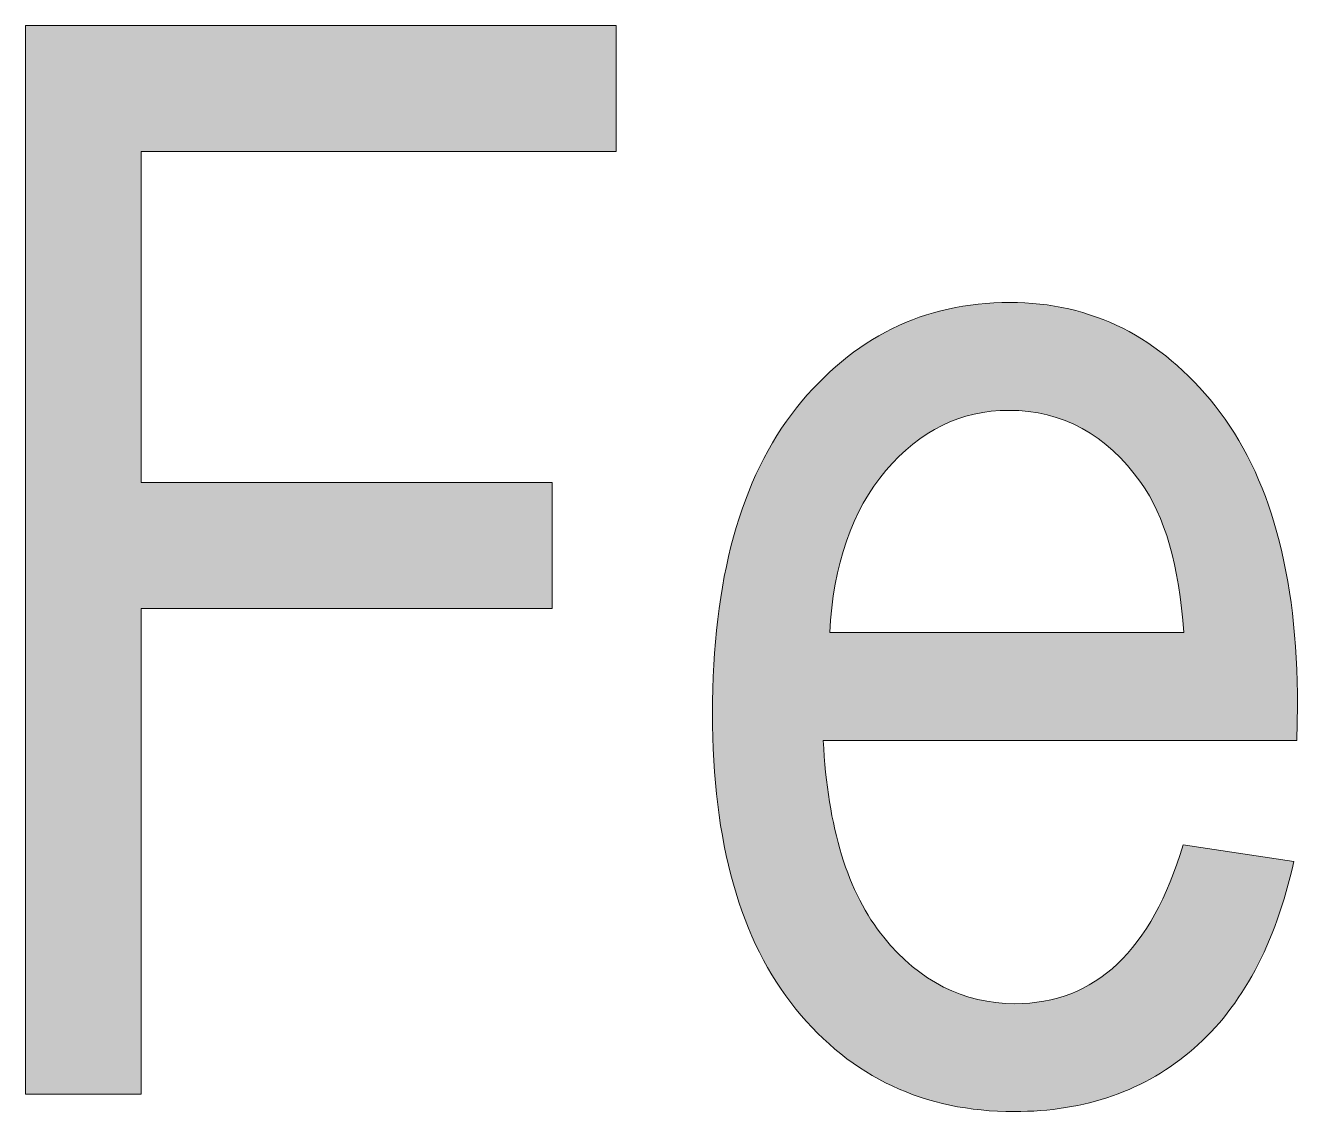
# Model space of a CAD drawing. Header units: inches. Extents: x 19 to 517, y 28 to 779.
# Drawn here: x 57.33 to 72.67, y 31.87 to 44.96 of the extents above; entities that cross this region are included whole.
import ezdxf

# ---------------------------------------------------------------- set-up
doc = ezdxf.new("R2010")
doc.units = ezdxf.units.IN
doc.header["$MEASUREMENT"] = 0
doc.layers.add('Layer 1', color=7, linetype='Continuous')

# ---------------------------------------------------------------- blocks, each defined once
blk = doc.blocks.new('block 624')
at = {"layer": 'Layer 1', "lineweight": 0}
blk.add_lwpolyline([(57.328, 32.076), (57.328, 44.961), (64.456, 44.961), (64.456, 43.44), (58.726, 43.44), (58.726, 39.45), (63.683, 39.45), (63.683, 37.93), (58.726, 37.93), (58.726, 32.076), (57.328, 32.076)], dxfattribs=at)
blk = doc.blocks.new('block 625')
at = {"layer": 'Layer 1', "true_color": 0x231f20}
h = blk.add_hatch(color=250, dxfattribs=at)
h.dxf.hatch_style = 2
h.paths.add_polyline_path([(57.328, 32.076), (57.328, 44.961), (64.456, 44.961), (64.456, 43.44), (58.726, 43.44), (58.726, 39.45), (63.683, 39.45), (63.683, 37.93), (58.726, 37.93), (58.726, 32.076)])
at = {"layer": 'Layer 1', "lineweight": 0}
blk.add_lwpolyline([(57.328, 32.076), (57.328, 44.961), (64.456, 44.961), (64.456, 43.44), (58.726, 43.44), (58.726, 39.45), (63.683, 39.45), (63.683, 37.93), (58.726, 37.93), (58.726, 32.076), (57.328, 32.076), (57.328, 32.076)], dxfattribs=at)
blk = doc.blocks.new('block 626')
at = {"layer": 'Layer 1', "lineweight": 0}
blk.add_open_spline([(71.294, 35.082), (71.294, 35.082), (72.63, 34.88), (72.63, 34.88), (72.407, 33.884), (72.005, 33.132), (71.422, 32.625), (70.839, 32.118), (70.116, 31.865), (69.255, 31.865), (68.171, 31.865), (67.294, 32.276), (66.623, 33.1), (65.952, 33.923), (65.616, 35.111), (65.616, 36.664), (65.616, 38.275), (65.955, 39.504), (66.631, 40.352), (67.308, 41.197), (68.165, 41.621), (69.202, 41.621), (70.193, 41.621), (71.019, 41.205), (71.681, 40.373), (72.343, 39.541), (72.674, 38.337), (72.674, 36.761), (72.674, 36.761), (72.665, 36.339), (72.665, 36.339), (72.665, 36.339), (66.952, 36.339), (66.952, 36.339), (67.005, 35.29), (67.248, 34.499), (67.682, 33.966), (68.115, 33.433), (68.643, 33.166), (69.264, 33.166), (70.236, 33.166), (70.913, 33.805), (71.294, 35.082)], degree=3, knots=[0, 0, 0, 0, 1, 1, 1, 2, 2, 2, 3, 3, 3, 4, 4, 4, 5, 5, 5, 6, 6, 6, 7, 7, 7, 8, 8, 8, 9, 9, 9, 10, 10, 10, 11, 11, 11, 12, 12, 12, 13, 13, 13, 14, 14, 14, 14], dxfattribs=at)
blk = doc.blocks.new('block 627')
at = {"layer": 'Layer 1', "lineweight": 0}
blk.add_open_spline([(67.031, 37.64), (67.031, 37.64), (71.303, 37.64), (71.303, 37.64), (71.244, 38.448), (71.071, 39.052), (70.784, 39.45), (70.368, 40.03), (69.838, 40.32), (69.193, 40.32), (68.613, 40.32), (68.118, 40.078), (67.708, 39.596), (67.298, 39.111), (67.072, 38.46), (67.031, 37.64)], degree=3, knots=[0, 0, 0, 0, 1, 1, 1, 2, 2, 2, 3, 3, 3, 4, 4, 4, 5, 5, 5, 5], dxfattribs=at)
blk = doc.blocks.new('block 628')
at = {"layer": 'Layer 1', "true_color": 0x231f20}
h = blk.add_hatch(color=250, dxfattribs=at)
h.dxf.hatch_style = 2
edge = h.paths.add_edge_path()
edge.add_spline(control_points=[(71.294, 35.082), (71.294, 35.082), (72.63, 34.88), (72.63, 34.88), (72.407, 33.884), (72.005, 33.132), (71.422, 32.625), (70.839, 32.118), (70.116, 31.865), (69.255, 31.865), (68.171, 31.865), (67.294, 32.276), (66.623, 33.1), (65.952, 33.923), (65.616, 35.111), (65.616, 36.664), (65.616, 38.275), (65.955, 39.504), (66.631, 40.352), (67.308, 41.197), (68.165, 41.621), (69.202, 41.621), (70.193, 41.621), (71.019, 41.205), (71.681, 40.373), (72.343, 39.541), (72.674, 38.337), (72.674, 36.761), (72.674, 36.761), (72.665, 36.339), (72.665, 36.339), (72.665, 36.339), (66.952, 36.339), (66.952, 36.339), (67.005, 35.29), (67.248, 34.499), (67.682, 33.966), (68.115, 33.433), (68.643, 33.166), (69.264, 33.166), (70.236, 33.166), (70.913, 33.805), (71.294, 35.082)], knot_values=[0, 0, 0, 0, 1, 1, 1, 2, 2, 2, 3, 3, 3, 4, 4, 4, 5, 5, 5, 6, 6, 6, 7, 7, 7, 8, 8, 8, 9, 9, 9, 10, 10, 10, 11, 11, 11, 12, 12, 12, 13, 13, 13, 14, 14, 14, 14], degree=3, periodic=1)
edge = h.paths.add_edge_path()
edge.add_spline(control_points=[(67.031, 37.64), (67.031, 37.64), (71.303, 37.64), (71.303, 37.64), (71.244, 38.448), (71.071, 39.052), (70.784, 39.45), (70.368, 40.03), (69.838, 40.32), (69.193, 40.32), (68.613, 40.32), (68.118, 40.078), (67.708, 39.596), (67.298, 39.111), (67.072, 38.46), (67.031, 37.64)], knot_values=[0, 0, 0, 0, 1, 1, 1, 2, 2, 2, 3, 3, 3, 4, 4, 4, 5, 5, 5, 5], degree=3, periodic=1)
at = {"layer": 'Layer 1', "lineweight": 0}
for points, knots in [([(71.294, 35.082), (71.294, 35.082), (72.63, 34.88), (72.63, 34.88), (72.407, 33.884), (72.005, 33.132), (71.422, 32.625), (70.839, 32.118), (70.116, 31.865), (69.255, 31.865), (68.171, 31.865), (67.294, 32.276), (66.623, 33.1), (65.952, 33.923), (65.616, 35.111), (65.616, 36.664), (65.616, 38.275), (65.955, 39.504), (66.631, 40.352), (67.308, 41.197), (68.165, 41.621), (69.202, 41.621), (70.193, 41.621), (71.019, 41.205), (71.681, 40.373), (72.343, 39.541), (72.674, 38.337), (72.674, 36.761), (72.674, 36.761), (72.665, 36.339), (72.665, 36.339), (72.665, 36.339), (66.952, 36.339), (66.952, 36.339), (67.005, 35.29), (67.248, 34.499), (67.682, 33.966), (68.115, 33.433), (68.643, 33.166), (69.264, 33.166), (70.236, 33.166), (70.913, 33.805), (71.294, 35.082)], [0, 0, 0, 0, 1, 1, 1, 2, 2, 2, 3, 3, 3, 4, 4, 4, 5, 5, 5, 6, 6, 6, 7, 7, 7, 8, 8, 8, 9, 9, 9, 10, 10, 10, 11, 11, 11, 12, 12, 12, 13, 13, 13, 14, 14, 14, 14]), ([(67.031, 37.64), (67.031, 37.64), (71.303, 37.64), (71.303, 37.64), (71.244, 38.448), (71.071, 39.052), (70.784, 39.45), (70.368, 40.03), (69.838, 40.32), (69.193, 40.32), (68.613, 40.32), (68.118, 40.078), (67.708, 39.596), (67.298, 39.111), (67.072, 38.46), (67.031, 37.64)], [0, 0, 0, 0, 1, 1, 1, 2, 2, 2, 3, 3, 3, 4, 4, 4, 5, 5, 5, 5])]:
    blk.add_open_spline(points, degree=3, knots=knots, dxfattribs=at)

msp = doc.modelspace()

# ---------------------------------------------------------------- block references
at = {"layer": 'Layer 1'}
for name in ['block 624', 'block 625', 'block 626', 'block 628', 'block 627']:
    msp.add_blockref(name, (0, 0), dxfattribs=at)

doc.saveas('drawing.dxf')
